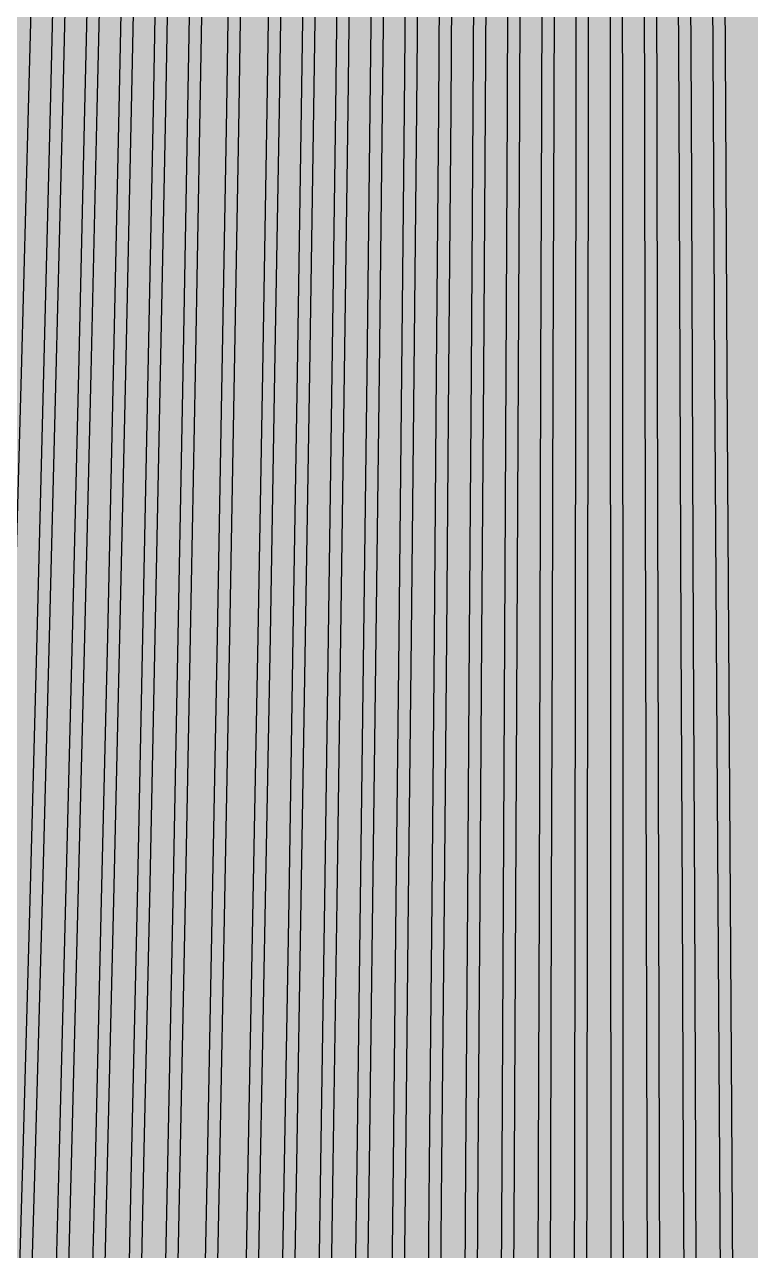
# Model space of a CAD drawing. Header units: metres. Extents: x -7231 to 10969, y -37556 to 1873.
# Drawn here: x 1570.3 to 1691.5, y -1606.2 to -1401.5 of the extents above; entities that cross this region are included whole.
import ezdxf

# ---------------------------------------------------------------- set-up
doc = ezdxf.new("R2010")
doc.units = ezdxf.units.M
doc.layers.add('Metal1', color=4, linetype='CONTINUOUS')
doc.layers.add('Polyimide', color=7, linetype='CONTINUOUS')

msp = doc.modelspace()

# ---------------------------------------------------------------- hatches: boundary and pattern name
at = {"layer": 'Polyimide'}
msp.add_hatch(color=7, dxfattribs=at).paths.add_polyline_path([(4065.69, -468), (4066.67, -501.99), (4068.51, -535.99), (4071.41, -569.99), (4075.54, -603.99), (4081.04, -637.99), (4088.01, -671.99), (4096.52, -705.98), (4106.62, -739.98), (4118.33, -773.98), (4131.63, -807.98), (4146.49, -841.98), (4162.87, -875.98), (4180.68, -909.97), (4199.83, -943.97), (4220.22, -977.97), (4241.73, -1011.97), (4264.21, -1045.97), (4287.52, -1079.96), (4311.51, -1113.96), (4336.01, -1147.96), (4360.86, -1181.96), (4385.88, -1215.96), (4410.89, -1249.96), (4435.74, -1283.95), (4460.24, -1317.95), (4484.23, -1351.95), (4507.54, -1385.95), (4530.02, -1419.95), (4551.53, -1453.94), (4571.92, -1487.94), (4591.07, -1521.94), (4608.88, -1555.94), (4625.26, -1589.94), (4640.12, -1623.94), (4653.42, -1657.93), (4665.13, -1691.93), (4675.23, -1725.93), (4683.74, -1759.93), (4690.71, -1793.93), (4696.21, -1827.93), (4700.34, -1861.92), (4703.24, -1895.92), (4705.08, -1929.92), (4706.06, -1963.92), (4706.44, -1997.92), (4706.5, -2031.91), (4706.5, -4793.02), (4709.95, -4838.39), (4720.22, -4882.71), (4737.08, -4924.98), (4760.13, -4964.2), (4788.85, -4999.49), (4822.58, -5030.03), (4860.53, -5055.12), (4901.85, -5074.18), (4901.85, -5074.18), (4970.68, -5105.23), (5034.7, -5145.26), (5092.76, -5193.54), (5143.8, -5249.19), (5186.89, -5311.2), (5221.24, -5378.44), (5246.23, -5449.69), (5261.41, -5523.66), (5266.5, -5599), (5261.41, -5674.34), (5246.23, -5748.31), (5221.24, -5819.56), (5186.89, -5886.8), (5143.8, -5948.81), (5092.76, -6004.46), (5034.7, -6052.74), (4970.68, -6092.77), (4901.85, -6123.82), (4860.53, -6142.88), (4822.58, -6167.97), (4788.85, -6198.51), (4760.13, -6233.8), (4737.08, -6273.02), (4720.22, -6315.29), (4709.95, -6359.61), (4706.5, -6404.98), (4706.5, -9221.52), (4709.95, -9266.88), (4720.22, -9311.21), (4737.08, -9353.47), (4760.13, -9392.7), (4788.85, -9427.98), (4822.58, -9458.52), (4860.53, -9483.61), (4901.85, -9502.67), (4970.68, -9533.72), (5034.7, -9573.75), (5092.76, -9622.03), (5143.8, -9677.68), (5186.89, -9739.69), (5221.24, -9806.94), (5246.23, -9878.19), (5261.41, -9952.16), (5266.5, -10027.49), (5261.41, -10102.83), (5246.23, -10176.8), (5221.24, -10248.05), (5186.89, -10315.3), (5143.8, -10377.31), (5092.76, -10432.96), (5034.7, -10481.24), (4970.68, -10521.27), (4901.85, -10552.32), (4860.53, -10571.38), (4822.58, -10596.46), (4788.85, -10627), (4760.13, -10662.29), (4737.08, -10701.52), (4720.22, -10743.78), (4709.95, -10788.1), (4706.5, -10833.47), (4706.5, -13650.01), (4709.95, -13695.38), (4720.22, -13739.7), (4737.08, -13781.96), (4760.13, -13821.19), (4788.85, -13856.48), (4822.58, -13887.02), (4860.53, -13912.11), (4901.85, -13931.17), (4970.68, -13962.22), (5034.7, -14002.25), (5092.76, -14050.53), (5143.8, -14106.18), (5186.89, -14168.19), (5221.24, -14235.43), (5246.23, -14306.68), (5261.41, -14380.65), (5266.5, -14455.99), (5261.41, -14531.33), (5246.23, -14605.29), (5221.24, -14676.55), (5186.89, -14743.79), (5143.8, -14805.8), (5092.76, -14861.45), (5034.7, -14909.73), (4970.68, -14949.76), (4901.85, -14980.81), (4860.53, -14999.87), (4822.58, -15024.96), (4788.85, -15055.5), (4760.13, -15090.79), (4737.08, -15130.01), (4720.22, -15172.27), (4709.95, -15216.6), (4706.5, -15261.97), (4706.5, -15455.99), (4720.95, -15750.04), (4764.14, -16041.26), (4835.68, -16326.84), (4934.86, -16604.04), (5060.74, -16870.18), (5212.09, -17122.7), (5387.47, -17359.17), (5585.18, -17577.31), (5803.32, -17775.02), (6039.79, -17950.4), (6292.31, -18101.75), (6558.45, -18227.63), (6835.65, -18326.81), (7121.23, -18398.34), (7412.45, -18441.54), (7706.5, -18455.99), (9969.01, -18455.99), (10047.42, -18459.84), (10125.08, -18471.36), (10201.23, -18490.44), (10275.15, -18516.89), (10346.12, -18550.45), (10413.46, -18590.81), (10476.52, -18637.58), (10534.69, -18690.3), (10587.41, -18748.47), (10634.18, -18811.53), (10674.54, -18878.87), (10708.11, -18949.84), (10734.56, -19023.76), (10753.63, -19099.92), (10765.15, -19177.58), (10769.01, -19255.99), (10769.01, -20895.8), (10730.24, -20951.41), (10694.6, -21009.08), (10662.21, -21068.63), (10633.17, -21129.89), (10607.55, -21192.66), (10585.45, -21256.74), (10566.93, -21321.96), (10552.05, -21388.09), (10540.84, -21454.95), (10533.35, -21522.33), (10529.6, -21590.02), (10529.6, -21657.81), (10533.35, -21725.5), (10540.84, -21792.87), (10552.05, -21859.73), (10566.93, -21925.87), (10585.45, -21991.08), (10607.55, -22055.17), (10633.17, -22117.94), (10662.21, -22179.19), (10694.6, -22238.74), (10730.24, -22296.41), (10769.01, -22352.03), (10769.01, -32454.24), (10728.74, -32510.49), (10691.72, -32568.92), (10658.05, -32629.35), (10627.85, -32691.58), (10601.2, -32755.42), (10578.21, -32820.67), (10558.93, -32887.1), (10543.44, -32954.52), (10531.77, -33022.71), (10523.97, -33091.44), (10520.07, -33160.51), (10520.07, -33229.69), (10523.97, -33298.75), (10531.77, -33367.49), (10543.44, -33435.67), (10558.93, -33503.09), (10578.21, -33569.53), (10601.2, -33634.77), (10627.85, -33698.61), (10658.05, -33760.85), (10691.72, -33821.28), (10728.74, -33879.71), (10769.01, -33935.96), (10769.01, -36556), (10765.15, -36634.41), (10753.63, -36712.07), (10734.56, -36788.23), (10708.11, -36862.15), (10674.54, -36933.12), (10634.18, -37000.46), (10587.41, -37063.51), (10534.69, -37121.69), (10476.52, -37174.41), (10413.46, -37221.18), (10346.12, -37261.54), (10275.15, -37295.1), (10201.23, -37321.55), (10125.08, -37340.63), (10047.42, -37352.15), (9969.01, -37356), (-6231.01, -37356), (-6309.42, -37352.15), (-6387.08, -37340.63), (-6463.23, -37321.55), (-6537.15, -37295.1), (-6608.12, -37261.54), (-6675.46, -37221.18), (-6738.52, -37174.41), (-6796.69, -37121.69), (-6849.41, -37063.51), (-6896.18, -37000.46), (-6936.54, -36933.12), (-6970.11, -36862.15), (-6996.56, -36788.23), (-7015.63, -36712.07), (-7027.15, -36634.41), (-7031.01, -36556), (-7031.01, -33936), (-6990.74, -33879.75), (-6953.7, -33821.31), (-6920.03, -33760.88), (-6889.82, -33698.64), (-6863.18, -33634.8), (-6840.18, -33569.55), (-6820.9, -33503.11), (-6805.4, -33435.69), (-6793.74, -33367.49), (-6785.94, -33298.75), (-6782.03, -33229.68), (-6782.03, -33160.5), (-6785.94, -33091.43), (-6793.74, -33022.69), (-6805.4, -32954.5), (-6820.9, -32887.07), (-6840.18, -32820.63), (-6863.18, -32755.39), (-6889.82, -32691.54), (-6920.03, -32629.3), (-6953.7, -32568.87), (-6990.74, -32510.43), (-7031.01, -32454.18), (-7031.01, -22364.83), (-6990.74, -22308.58), (-6953.7, -22250.14), (-6920.03, -22189.71), (-6889.82, -22127.47), (-6863.18, -22063.62), (-6840.18, -21998.38), (-6820.9, -21931.94), (-6805.4, -21864.51), (-6793.74, -21796.32), (-6785.94, -21727.58), (-6782.03, -21658.51), (-6782.03, -21589.33), (-6785.94, -21520.26), (-6793.74, -21451.52), (-6805.4, -21383.32), (-6820.9, -21315.9), (-6840.18, -21249.46), (-6863.18, -21184.21), (-6889.82, -21120.37), (-6920.03, -21058.13), (-6953.7, -20997.7), (-6990.74, -20939.26), (-7031.01, -20883.01), (-7031.01, -19255.99), (-7027.15, -19177.58), (-7015.63, -19099.92), (-6996.56, -19023.76), (-6970.11, -18949.84), (-6936.54, -18878.87), (-6896.18, -18811.53), (-6849.41, -18748.47), (-6796.69, -18690.3), (-6738.52, -18637.58), (-6675.46, -18590.81), (-6608.12, -18550.45), (-6537.15, -18516.89), (-6463.23, -18490.44), (-6387.08, -18471.36), (-6309.42, -18459.84), (-6231.01, -18455.99), (-3968.5, -18455.99), (-3674.45, -18441.54), (-3383.23, -18398.34), (-3097.65, -18326.81), (-2820.45, -18227.63), (-2554.31, -18101.75), (-2301.79, -17950.4), (-2065.32, -17775.02), (-1847.18, -17577.31), (-1649.47, -17359.17), (-1474.09, -17122.7), (-1322.74, -16870.18), (-1196.86, -16604.04), (-1097.68, -16326.84), (-1026.14, -16041.26), (-982.95, -15750.04), (-968.5, -15455.99), (-968.5, -15261.97), (-971.95, -15216.6), (-982.22, -15172.27), (-999.08, -15130.01), (-1022.13, -15090.79), (-1050.85, -15055.5), (-1084.58, -15024.96), (-1122.53, -14999.87), (-1163.85, -14980.81), (-1232.68, -14949.76), (-1296.7, -14909.73), (-1354.76, -14861.45), (-1405.8, -14805.8), (-1448.89, -14743.79), (-1483.24, -14676.55), (-1508.23, -14605.29), (-1523.41, -14531.33), (-1528.5, -14455.99), (-1523.41, -14380.65), (-1508.23, -14306.68), (-1483.24, -14235.43), (-1448.89, -14168.19), (-1405.8, -14106.18), (-1354.76, -14050.53), (-1296.7, -14002.25), (-1232.68, -13962.22), (-1163.85, -13931.17), (-1122.53, -13912.11), (-1084.58, -13887.02), (-1050.85, -13856.48), (-1022.13, -13821.19), (-999.08, -13781.96), (-982.22, -13739.7), (-971.95, -13695.38), (-968.5, -13650.01), (-968.5, -12309.64), (-971.95, -12264.27), (-982.22, -12219.94), (-999.08, -12177.68), (-1022.13, -12138.46), (-1050.85, -12103.17), (-1084.58, -12072.63), (-1122.53, -12047.54), (-1163.85, -12028.48), (-1232.68, -11997.43), (-1296.7, -11957.4), (-1354.76, -11909.12), (-1405.8, -11853.47), (-1448.89, -11791.46), (-1483.24, -11724.22), (-1508.23, -11652.96), (-1523.41, -11579), (-1528.5, -11503.66), (-1523.41, -11428.32), (-1508.23, -11354.35), (-1483.24, -11283.1), (-1448.89, -11215.86), (-1405.8, -11153.85), (-1354.76, -11098.2), (-1296.7, -11049.92), (-1232.68, -11009.89), (-1163.85, -10978.84), (-1122.53, -10959.78), (-1084.58, -10934.69), (-1050.85, -10904.15), (-1022.13, -10868.86), (-999.08, -10829.63), (-982.22, -10787.37), (-971.95, -10743.05), (-968.5, -10697.68), (-968.5, -9357.31), (-971.95, -9311.94), (-982.22, -9267.62), (-999.08, -9225.35), (-1022.13, -9186.13), (-1050.85, -9150.84), (-1084.58, -9120.3), (-1122.53, -9095.21), (-1163.85, -9076.15), (-1163.85, -9076.15), (-1232.68, -9045.1), (-1296.7, -9005.07), (-1354.76, -8956.79), (-1405.8, -8901.14), (-1448.89, -8839.13), (-1483.24, -8771.89), (-1508.23, -8700.64), (-1523.41, -8626.67), (-1528.5, -8551.33), (-1523.41, -8475.99), (-1508.23, -8402.02), (-1483.24, -8330.77), (-1448.89, -8263.53), (-1405.8, -8201.52), (-1354.76, -8145.87), (-1296.7, -8097.59), (-1232.68, -8057.56), (-1163.85, -8026.51), (-1163.85, -8026.51), (-1122.53, -8007.45), (-1084.58, -7982.36), (-1050.85, -7951.82), (-1022.13, -7916.53), (-999.08, -7877.31), (-982.22, -7835.04), (-971.95, -7790.72), (-968.5, -7745.35), (-968.5, -6404.98), (-971.95, -6359.61), (-982.22, -6315.29), (-999.08, -6273.02), (-1022.13, -6233.8), (-1050.85, -6198.51), (-1084.58, -6167.97), (-1122.53, -6142.88), (-1163.85, -6123.82), (-1163.85, -6123.82), (-1232.68, -6092.77), (-1296.7, -6052.74), (-1354.76, -6004.46), (-1405.8, -5948.81), (-1448.89, -5886.8), (-1483.24, -5819.56), (-1508.23, -5748.31), (-1523.41, -5674.34), (-1528.5, -5599), (-1523.41, -5523.66), (-1508.23, -5449.69), (-1483.24, -5378.44), (-1448.89, -5311.2), (-1405.8, -5249.19), (-1354.76, -5193.54), (-1296.7, -5145.26), (-1232.68, -5105.23), (-1163.85, -5074.18), (-1163.85, -5074.18), (-1122.53, -5055.12), (-1084.58, -5030.03), (-1050.85, -4999.49), (-1022.13, -4964.2), (-999.08, -4924.98), (-982.22, -4882.71), (-971.95, -4838.39), (-968.5, -4793.02), (-968.5, -2031.91), (-968.44, -1997.92), (-968.06, -1963.92), (-967.05, -1929.92), (-965.18, -1895.92), (-962.22, -1861.92), (-958.01, -1827.93), (-952.41, -1793.93), (-945.31, -1759.93), (-936.64, -1725.93), (-926.35, -1691.93), (-914.43, -1657.93), (-900.88, -1623.94), (-885.74, -1589.94), (-869.05, -1555.94), (-850.91, -1521.94), (-831.4, -1487.94), (-810.63, -1453.94), (-788.72, -1419.95), (-765.82, -1385.95), (-742.07, -1351.95), (-717.63, -1317.95), (-692.67, -1283.95), (-667.36, -1249.96), (-641.88, -1215.96), (-616.39, -1181.96), (-591.08, -1147.96), (-566.12, -1113.96), (-541.68, -1079.96), (-517.93, -1045.97), (-495.03, -1011.97), (-473.12, -977.97), (-452.35, -943.97), (-432.84, -909.97), (-414.7, -875.98), (-398.01, -841.98), (-382.87, -807.98), (-369.32, -773.98), (-357.4, -739.98), (-347.11, -705.98), (-338.44, -671.99), (-331.34, -637.99), (-325.74, -603.99), (-321.53, -569.99), (-318.57, -535.99), (-316.7, -501.99), (-315.69, -468), (-315.31, -434), (-315.25, -400), (-315.25, 401), (-315.25, 451), (-315.25, 1644), (-270.25, 1644), (-270.03, 1637.13), (-269.35, 1630.29), (-268.23, 1623.52), (-266.67, 1616.82), (-264.68, 1610.25), (-262.26, 1603.82), (-259.42, 1597.56), (-256.18, 1591.5), (-252.55, 1585.67), (-248.55, 1580.08), (-244.19, 1574.77), (-239.5, 1569.75), (-234.48, 1565.06), (-229.17, 1560.7), (-223.58, 1556.7), (-217.75, 1553.07), (-211.69, 1549.83), (-205.43, 1546.99), (-199, 1544.57), (-192.43, 1542.58), (-185.73, 1541.02), (-178.96, 1539.9), (-172.12, 1539.22), (-165.25, 1539), (-158.38, 1539.22), (-151.54, 1539.9), (-144.77, 1541.02), (-138.07, 1542.58), (-131.5, 1544.57), (-125.07, 1546.99), (-118.81, 1549.83), (-112.75, 1553.07), (-106.92, 1556.7), (-101.33, 1560.7), (-96.02, 1565.06), (-91, 1569.75), (-86.31, 1574.77), (-81.95, 1580.08), (-77.95, 1585.67), (-74.32, 1591.5), (-71.08, 1597.56), (-68.24, 1603.82), (-65.82, 1610.25), (-63.83, 1616.82), (-62.27, 1623.52), (-61.15, 1630.29), (-60.47, 1637.13), (-60.25, 1644), (1853, 1644), (1853, 1573), (3815.25, 1573), (3815.46, 1579.54), (3816.11, 1586.05), (3817.17, 1592.51), (3818.66, 1598.88), (3820.56, 1605.14), (3822.86, 1611.27), (3825.56, 1617.23), (3828.65, 1623), (3832.1, 1628.56), (3835.91, 1633.88), (3840.07, 1638.93), (3844.54, 1643.71), (3849.32, 1648.18), (3854.37, 1652.34), (3859.69, 1656.15), (3865.25, 1659.6), (3871.02, 1662.69), (3876.98, 1665.39), (3883.11, 1667.69), (3889.37, 1669.59), (3895.74, 1671.08), (3902.2, 1672.14), (3908.71, 1672.79), (3915.25, 1673), (3921.79, 1672.79), (3928.3, 1672.14), (3934.76, 1671.08), (3941.13, 1669.59), (3947.39, 1667.69), (3953.52, 1665.39), (3959.48, 1662.69), (3965.25, 1659.6), (3970.81, 1656.15), (3976.13, 1652.34), (3981.18, 1648.18), (3985.96, 1643.71), (3990.43, 1638.93), (3994.59, 1633.88), (3998.4, 1628.56), (4001.85, 1623), (4004.94, 1617.23), (4007.64, 1611.27), (4009.94, 1605.14), (4011.84, 1598.88), (4013.33, 1592.51), (4014.39, 1586.05), (4015.04, 1579.54), (4015.25, 1573), (4065.25, 1573), (4065.25, 451), (4065.25, 401), (4065.25, -400), (4065.31, -434), (4065.69, -468)])

# ---------------------------------------------------------------- linework, layer by layer
at = {"layer": 'Metal1'}
for points in [[(1572.02, -1371.65), (1570.88, -1415.67), (1569.7, -1459.69), (1568.48, -1503.71), (1567.22, -1547.73), (1565.92, -1591.75), (1564.58, -1635.77), (1563.19, -1679.79), (1561.76, -1723.81), (1560.3, -1767.83), (1558.83, -1811.85), (1557.37, -1855.87), (1555.9, -1899.89), (1554.43, -1943.91), (1552.97, -1987.93), (1551.5, -2031.93), (1551.5, -16631.91)], [(1556.5, -16631.91), (1556.5, -2031.9), (1557.87, -1987.86), (1559.24, -1943.85), (1560.61, -1899.83), (1561.98, -1855.81), (1563.36, -1811.79), (1564.73, -1767.77), (1566.09, -1723.75), (1567.43, -1679.73), (1568.73, -1635.71), (1569.98, -1591.7), (1571.2, -1547.68), (1572.37, -1503.66), (1573.51, -1459.64), (1574.61, -1415.62), (1575.68, -1371.61)], [(1577.68, -1371.65), (1576.61, -1415.67), (1575.51, -1459.69), (1574.37, -1503.71), (1573.2, -1547.73), (1571.98, -1591.75), (1570.72, -1635.77), (1569.43, -1679.79), (1568.09, -1723.81), (1566.73, -1767.83), (1565.35, -1811.85), (1563.98, -1855.87), (1562.61, -1899.89), (1561.24, -1943.91), (1559.87, -1987.93), (1558.5, -2031.93), (1558.5, -16631.91)], [(1563.5, -16631.91), (1563.5, -2031.9), (1564.78, -1987.87), (1566.05, -1943.85), (1567.33, -1899.83), (1568.6, -1855.81), (1569.88, -1811.79), (1571.15, -1767.77), (1572.42, -1723.75), (1573.67, -1679.73), (1574.87, -1635.72), (1576.04, -1591.7), (1577.17, -1547.68), (1578.26, -1503.66), (1579.32, -1459.64), (1580.35, -1415.63), (1581.34, -1371.61)], [(1583.34, -1371.65), (1582.35, -1415.67), (1581.32, -1459.69), (1580.26, -1503.71), (1579.17, -1547.73), (1578.04, -1591.75), (1576.87, -1635.77), (1575.67, -1679.79), (1574.42, -1723.81), (1573.15, -1767.83), (1571.88, -1811.85), (1570.6, -1855.87), (1569.33, -1899.89), (1568.05, -1943.91), (1566.77, -1987.92), (1565.5, -2031.93), (1565.5, -16631.91)], [(1570.5, -16631.91), (1570.5, -2031.9), (1571.68, -1987.87), (1572.86, -1943.85), (1574.04, -1899.83), (1575.22, -1855.81), (1576.4, -1811.79), (1577.58, -1767.77), (1578.75, -1723.75), (1579.9, -1679.74), (1581.02, -1635.72), (1582.09, -1591.7), (1583.14, -1547.68), (1584.15, -1503.66), (1585.13, -1459.65), (1586.08, -1415.63), (1586.99, -1371.61)], [(1588.99, -1371.65), (1588.08, -1415.67), (1587.13, -1459.69), (1586.15, -1503.71), (1585.14, -1547.73), (1584.09, -1591.75), (1583.01, -1635.77), (1581.9, -1679.79), (1580.75, -1723.81), (1579.58, -1767.83), (1578.4, -1811.85), (1577.22, -1855.87), (1576.04, -1899.88), (1574.86, -1943.9), (1573.68, -1987.92), (1572.5, -2031.93), (1572.5, -16631.91)], [(1577.5, -16631.91), (1577.5, -2031.9), (1578.58, -1987.87), (1579.67, -1943.85), (1580.75, -1899.83), (1581.83, -1855.81), (1582.92, -1811.79), (1584, -1767.78), (1585.08, -1723.76), (1586.14, -1679.74), (1587.16, -1635.72), (1588.15, -1591.7), (1589.11, -1547.68), (1590.04, -1503.67), (1590.94, -1459.65), (1591.81, -1415.63), (1592.65, -1371.61)], [(1594.65, -1371.65), (1593.81, -1415.67), (1592.94, -1459.69), (1592.04, -1503.71), (1591.11, -1547.73), (1590.15, -1591.75), (1589.16, -1635.77), (1588.14, -1679.79), (1587.08, -1723.81), (1586, -1767.82), (1584.92, -1811.84), (1583.83, -1855.86), (1582.75, -1899.88), (1581.67, -1943.9), (1580.58, -1987.92), (1579.5, -2031.93), (1579.5, -16631.91)], [(1584.5, -16631.91), (1584.5, -2031.9), (1585.49, -1987.87), (1586.48, -1943.85), (1587.46, -1899.84), (1588.45, -1855.82), (1589.44, -1811.8), (1590.43, -1767.78), (1591.41, -1723.76), (1592.37, -1679.74), (1593.31, -1635.72), (1594.21, -1591.7), (1595.09, -1547.69), (1595.93, -1503.67), (1596.75, -1459.65), (1597.55, -1415.63), (1598.31, -1371.61)], [(1600.31, -1371.65), (1599.55, -1415.67), (1598.75, -1459.69), (1597.93, -1503.7), (1597.08, -1547.72), (1596.21, -1591.74), (1595.31, -1635.76), (1594.37, -1679.78), (1593.41, -1723.8), (1592.42, -1767.82), (1591.44, -1811.84), (1590.45, -1855.86), (1589.46, -1899.88), (1588.47, -1943.9), (1587.49, -1987.92), (1586.5, -2031.93), (1586.5, -16631.91)], [(1591.5, -16631.91), (1591.5, -2031.9), (1592.45, -1987.87), (1593.4, -1943.86), (1594.35, -1899.84), (1595.3, -1855.82), (1596.25, -1811.8), (1597.2, -1767.78), (1598.14, -1723.76), (1599.07, -1679.74), (1599.96, -1635.72), (1600.83, -1591.7), (1601.67, -1547.69), (1602.49, -1503.67), (1603.28, -1459.65), (1604.04, -1415.63), (1604.78, -1371.61)], [(1606.78, -1371.65), (1606.04, -1415.66), (1605.28, -1459.68), (1604.49, -1503.7), (1603.67, -1547.72), (1602.83, -1591.74), (1601.96, -1635.76), (1601.07, -1679.78), (1600.14, -1723.8), (1599.19, -1767.82), (1598.25, -1811.84), (1597.3, -1855.86), (1596.35, -1899.88), (1595.4, -1943.9), (1594.45, -1987.92), (1593.5, -2031.93), (1593.5, -16631.91)], [(1598.5, -16631.91), (1598.5, -2031.9), (1599.43, -1987.87), (1600.36, -1943.86), (1601.29, -1899.84), (1602.22, -1855.82), (1603.15, -1811.8), (1604.08, -1767.78), (1605.01, -1723.76), (1605.91, -1679.74), (1606.79, -1635.72), (1607.64, -1591.71), (1608.47, -1547.69), (1609.27, -1503.67), (1610.04, -1459.65), (1610.79, -1415.63), (1611.51, -1371.61)], [(1613.51, -1371.64), (1612.79, -1415.66), (1612.04, -1459.68), (1611.27, -1503.7), (1610.47, -1547.72), (1609.64, -1591.74), (1608.79, -1635.76), (1607.91, -1679.78), (1607.01, -1723.8), (1606.08, -1767.82), (1605.15, -1811.84), (1604.22, -1855.86), (1603.29, -1899.88), (1602.36, -1943.9), (1601.43, -1987.92), (1600.5, -2031.93), (1600.5, -16631.91)], [(1605.5, -16631.91), (1605.5, -2031.91), (1606.33, -1987.88), (1607.17, -1943.86), (1608, -1899.84), (1608.84, -1855.82), (1609.67, -1811.8), (1610.5, -1767.78), (1611.34, -1723.76), (1612.15, -1679.74), (1612.94, -1635.73), (1613.7, -1591.71), (1614.44, -1547.69), (1615.16, -1503.67), (1615.85, -1459.65), (1616.52, -1415.63), (1617.17, -1371.61)], [(1619.17, -1371.64), (1618.52, -1415.66), (1617.85, -1459.68), (1617.16, -1503.7), (1616.44, -1547.72), (1615.7, -1591.74), (1614.94, -1635.76), (1614.15, -1679.78), (1613.34, -1723.8), (1612.5, -1767.82), (1611.67, -1811.84), (1610.84, -1855.86), (1610, -1899.88), (1609.17, -1943.9), (1608.33, -1987.91), (1607.5, -2031.92), (1607.5, -16631.91)], [(1612.5, -16631.91), (1612.5, -2031.91), (1613.24, -1987.88), (1613.98, -1943.86), (1614.71, -1899.84), (1615.45, -1855.82), (1616.19, -1811.8), (1616.93, -1767.78), (1617.67, -1723.76), (1618.39, -1679.75), (1619.08, -1635.73), (1619.76, -1591.71), (1620.41, -1547.69), (1621.05, -1503.67), (1621.66, -1459.65), (1622.25, -1415.63), (1622.83, -1371.62)], [(1624.83, -1371.64), (1624.25, -1415.66), (1623.66, -1459.68), (1623.05, -1503.7), (1622.41, -1547.72), (1621.76, -1591.74), (1621.08, -1635.76), (1620.39, -1679.78), (1619.67, -1723.8), (1618.93, -1767.82), (1618.19, -1811.84), (1617.45, -1855.86), (1616.71, -1899.87), (1615.98, -1943.89), (1615.24, -1987.91), (1614.5, -2031.92), (1614.5, -16631.91)], [(1619.5, -16631.91), (1619.5, -2031.91), (1620.14, -1987.88), (1620.78, -1943.86), (1621.43, -1899.84), (1622.07, -1855.82), (1622.71, -1811.8), (1623.35, -1767.79), (1624, -1723.77), (1624.62, -1679.75), (1625.23, -1635.73), (1625.82, -1591.71), (1626.39, -1547.69), (1626.94, -1503.67), (1627.47, -1459.66), (1627.99, -1415.64), (1628.48, -1371.62)], [(1630.48, -1371.64), (1629.99, -1415.66), (1629.47, -1459.68), (1628.94, -1503.7), (1628.39, -1547.72), (1627.82, -1591.74), (1627.23, -1635.76), (1626.62, -1679.78), (1626, -1723.8), (1625.35, -1767.81), (1624.71, -1811.83), (1624.07, -1855.85), (1623.43, -1899.87), (1622.78, -1943.89), (1622.14, -1987.91), (1621.5, -2031.92), (1621.5, -16631.91)], [(1626.5, -16631.91), (1626.5, -2031.91), (1627.05, -1987.88), (1627.59, -1943.86), (1628.14, -1899.85), (1628.69, -1855.83), (1629.23, -1811.81), (1629.78, -1767.79), (1630.32, -1723.77), (1630.86, -1679.75), (1631.37, -1635.73), (1631.87, -1591.71), (1632.36, -1547.69), (1632.83, -1503.68), (1633.28, -1459.66), (1633.72, -1415.64), (1634.14, -1371.62)], [(1636.14, -1371.64), (1635.72, -1415.66), (1635.28, -1459.68), (1634.83, -1503.7), (1634.36, -1547.72), (1633.87, -1591.74), (1633.37, -1635.75), (1632.86, -1679.77), (1632.32, -1723.79), (1631.78, -1767.81), (1631.23, -1811.83), (1630.69, -1855.85), (1630.14, -1899.87), (1629.59, -1943.89), (1629.05, -1987.91), (1628.5, -2031.92), (1628.5, -16631.91)], [(1633.5, -16631.91), (1633.5, -2031.91), (1633.95, -1987.89), (1634.4, -1943.87), (1634.85, -1899.85), (1635.3, -1855.83), (1635.75, -1811.81), (1636.2, -1767.79), (1636.65, -1723.77), (1637.09, -1679.75), (1637.52, -1635.73), (1637.93, -1591.71), (1638.33, -1547.7), (1638.72, -1503.68), (1639.09, -1459.66), (1639.45, -1415.64), (1639.8, -1371.62)], [(1641.8, -1371.64), (1641.45, -1415.66), (1641.09, -1459.68), (1640.72, -1503.69), (1640.33, -1547.71), (1639.93, -1591.73), (1639.52, -1635.75), (1639.09, -1679.77), (1638.65, -1723.79), (1638.2, -1767.81), (1637.75, -1811.83), (1637.3, -1855.85), (1636.85, -1899.87), (1636.4, -1943.89), (1635.95, -1987.91), (1635.5, -2031.92), (1635.5, -16631.91)], [(1640.5, -16631.91), (1640.5, -2031.91), (1640.85, -1987.89), (1641.21, -1943.87), (1641.56, -1899.85), (1641.92, -1855.83), (1642.27, -1811.81), (1642.63, -1767.79), (1642.98, -1723.77), (1643.33, -1679.75), (1643.66, -1635.74), (1643.99, -1591.72), (1644.3, -1547.7), (1644.61, -1503.68), (1644.9, -1459.66), (1645.19, -1415.64), (1645.46, -1371.62)], [(1647.46, -1371.63), (1647.19, -1415.65), (1646.9, -1459.67), (1646.61, -1503.69), (1646.3, -1547.71), (1645.99, -1591.73), (1645.66, -1635.75), (1645.33, -1679.77), (1644.98, -1723.79), (1644.63, -1767.81), (1644.27, -1811.83), (1643.92, -1855.85), (1643.56, -1899.87), (1643.21, -1943.88), (1642.85, -1987.9), (1642.5, -2031.92), (1642.5, -16631.91)], [(1647.5, -16631.91), (1647.5, -2031.91), (1647.76, -1987.89), (1648.02, -1943.87), (1648.28, -1899.85), (1648.54, -1855.83), (1648.79, -1811.81), (1649.05, -1767.79), (1649.31, -1723.78), (1649.56, -1679.76), (1649.81, -1635.74), (1650.05, -1591.72), (1650.27, -1547.7), (1650.5, -1503.68), (1650.71, -1459.66), (1650.92, -1415.64), (1651.12, -1371.62)], [(1653.12, -1371.63), (1652.92, -1415.65), (1652.71, -1459.67), (1652.5, -1503.69), (1652.27, -1547.71), (1652.05, -1591.73), (1651.81, -1635.75), (1651.56, -1679.77), (1651.31, -1723.79), (1651.05, -1767.81), (1650.79, -1811.83), (1650.54, -1855.84), (1650.28, -1899.86), (1650.02, -1943.88), (1649.76, -1987.9), (1649.5, -2031.92), (1649.5, -16631.91)], [(1654.5, -16631.91), (1654.5, -2031.91), (1654.66, -1987.89), (1654.83, -1943.87), (1654.99, -1899.85), (1655.15, -1855.83), (1655.31, -1811.82), (1655.48, -1767.8), (1655.64, -1723.78), (1655.8, -1679.76), (1655.95, -1635.74), (1656.1, -1591.72), (1656.25, -1547.7), (1656.39, -1503.68), (1656.52, -1459.66), (1656.65, -1415.64), (1656.78, -1371.63)], [(1658.78, -1371.63), (1658.65, -1415.65), (1658.52, -1459.67), (1658.39, -1503.69), (1658.25, -1547.71), (1658.1, -1591.73), (1657.95, -1635.75), (1657.8, -1679.77), (1657.64, -1723.78), (1657.48, -1767.8), (1657.31, -1811.82), (1657.15, -1855.84), (1656.99, -1899.86), (1656.83, -1943.88), (1656.66, -1987.9), (1656.5, -2031.92), (1656.5, -16631.91)], [(1661.5, -16631.91), (1661.5, -2031.91), (1661.57, -1987.89), (1661.63, -1943.88), (1661.7, -1899.86), (1661.77, -1855.84), (1661.84, -1811.82), (1661.9, -1767.8), (1661.97, -1723.78), (1662.04, -1679.76), (1662.1, -1635.74), (1662.16, -1591.72), (1662.22, -1547.7), (1662.28, -1503.68), (1662.33, -1459.67), (1662.39, -1415.65), (1662.44, -1371.63)], [(1664.44, -1371.63), (1664.39, -1415.65), (1664.33, -1459.67), (1664.28, -1503.69), (1664.22, -1547.71), (1664.16, -1591.73), (1664.1, -1635.74), (1664.04, -1679.76), (1663.97, -1723.78), (1663.9, -1767.8), (1663.84, -1811.82), (1663.77, -1855.84), (1663.7, -1899.86), (1663.63, -1943.88), (1663.57, -1987.9), (1663.5, -2031.92), (1663.5, -16631.91)], [(1668.5, -16631.91), (1668.5, -2031.92), (1668.47, -1987.9), (1668.44, -1943.88), (1668.41, -1899.86), (1668.38, -1855.84), (1668.36, -1811.82), (1668.33, -1767.8), (1668.3, -1723.78), (1668.27, -1679.76), (1668.24, -1635.74), (1668.22, -1591.72), (1668.19, -1547.71), (1668.17, -1503.69), (1668.14, -1459.67), (1668.12, -1415.65), (1668.1, -1371.63)], [(1670.1, -1371.63), (1670.12, -1415.65), (1670.14, -1459.67), (1670.17, -1503.69), (1670.19, -1547.7), (1670.22, -1591.72), (1670.24, -1635.74), (1670.27, -1679.76), (1670.3, -1723.78), (1670.33, -1767.8), (1670.36, -1811.82), (1670.38, -1855.84), (1670.41, -1899.86), (1670.44, -1943.88), (1670.47, -1987.89), (1670.5, -2031.91), (1670.5, -16631.91)], [(1675.5, -16631.91), (1675.5, -2031.92), (1675.38, -1987.9), (1675.25, -1943.88), (1675.13, -1899.86), (1675, -1855.84), (1674.88, -1811.82), (1674.75, -1767.8), (1674.63, -1723.78), (1674.51, -1679.76), (1674.39, -1635.75), (1674.27, -1591.73), (1674.16, -1547.71), (1674.06, -1503.69), (1673.95, -1459.67), (1673.85, -1415.65), (1673.76, -1371.63)], [(1675.76, -1371.63), (1675.85, -1415.65), (1675.95, -1459.66), (1676.06, -1503.68), (1676.16, -1547.7), (1676.27, -1591.72), (1676.39, -1635.74), (1676.51, -1679.76), (1676.63, -1723.78), (1676.75, -1767.8), (1676.88, -1811.82), (1677, -1855.84), (1677.13, -1899.85), (1677.25, -1943.87), (1677.38, -1987.89), (1677.5, -2031.91), (1677.5, -16631.91)], [(1682.5, -16631.91), (1682.5, -2031.92), (1682.28, -1987.9), (1682.06, -1943.88), (1681.84, -1899.86), (1681.62, -1855.84), (1681.4, -1811.82), (1681.18, -1767.81), (1680.96, -1723.79), (1680.74, -1679.77), (1680.53, -1635.75), (1680.33, -1591.73), (1680.14, -1547.71), (1679.95, -1503.69), (1679.76, -1459.67), (1679.59, -1415.65), (1679.42, -1371.63)], [(1681.42, -1371.63), (1681.59, -1415.64), (1681.76, -1459.66), (1681.95, -1503.68), (1682.14, -1547.7), (1682.33, -1591.72), (1682.53, -1635.74), (1682.74, -1679.76), (1682.96, -1723.78), (1683.18, -1767.8), (1683.4, -1811.81), (1683.62, -1855.83), (1683.84, -1899.85), (1684.06, -1943.87), (1684.28, -1987.89), (1684.5, -2031.91), (1684.5, -16631.91)], [(1689.5, -16631.91), (1689.5, -2031.92), (1689.18, -1987.9), (1688.87, -1943.88), (1688.55, -1899.86), (1688.23, -1855.85), (1687.92, -1811.83), (1687.6, -1767.81), (1687.29, -1723.79), (1686.98, -1679.77), (1686.68, -1635.75), (1686.39, -1591.73), (1686.11, -1547.71), (1685.84, -1503.69), (1685.57, -1459.67), (1685.32, -1415.65), (1685.07, -1371.63)], [(1687.07, -1371.62), (1687.32, -1415.64), (1687.57, -1459.66), (1687.84, -1503.68), (1688.11, -1547.7), (1688.39, -1591.72), (1688.68, -1635.74), (1688.98, -1679.76), (1689.29, -1723.77), (1689.6, -1767.79), (1689.92, -1811.81), (1690.23, -1855.83), (1690.55, -1899.85), (1690.87, -1943.87), (1691.18, -1987.89), (1691.5, -2031.91), (1691.5, -16631.91)]]:
    msp.add_lwpolyline(points, dxfattribs=at)

doc.saveas('drawing.dxf')
